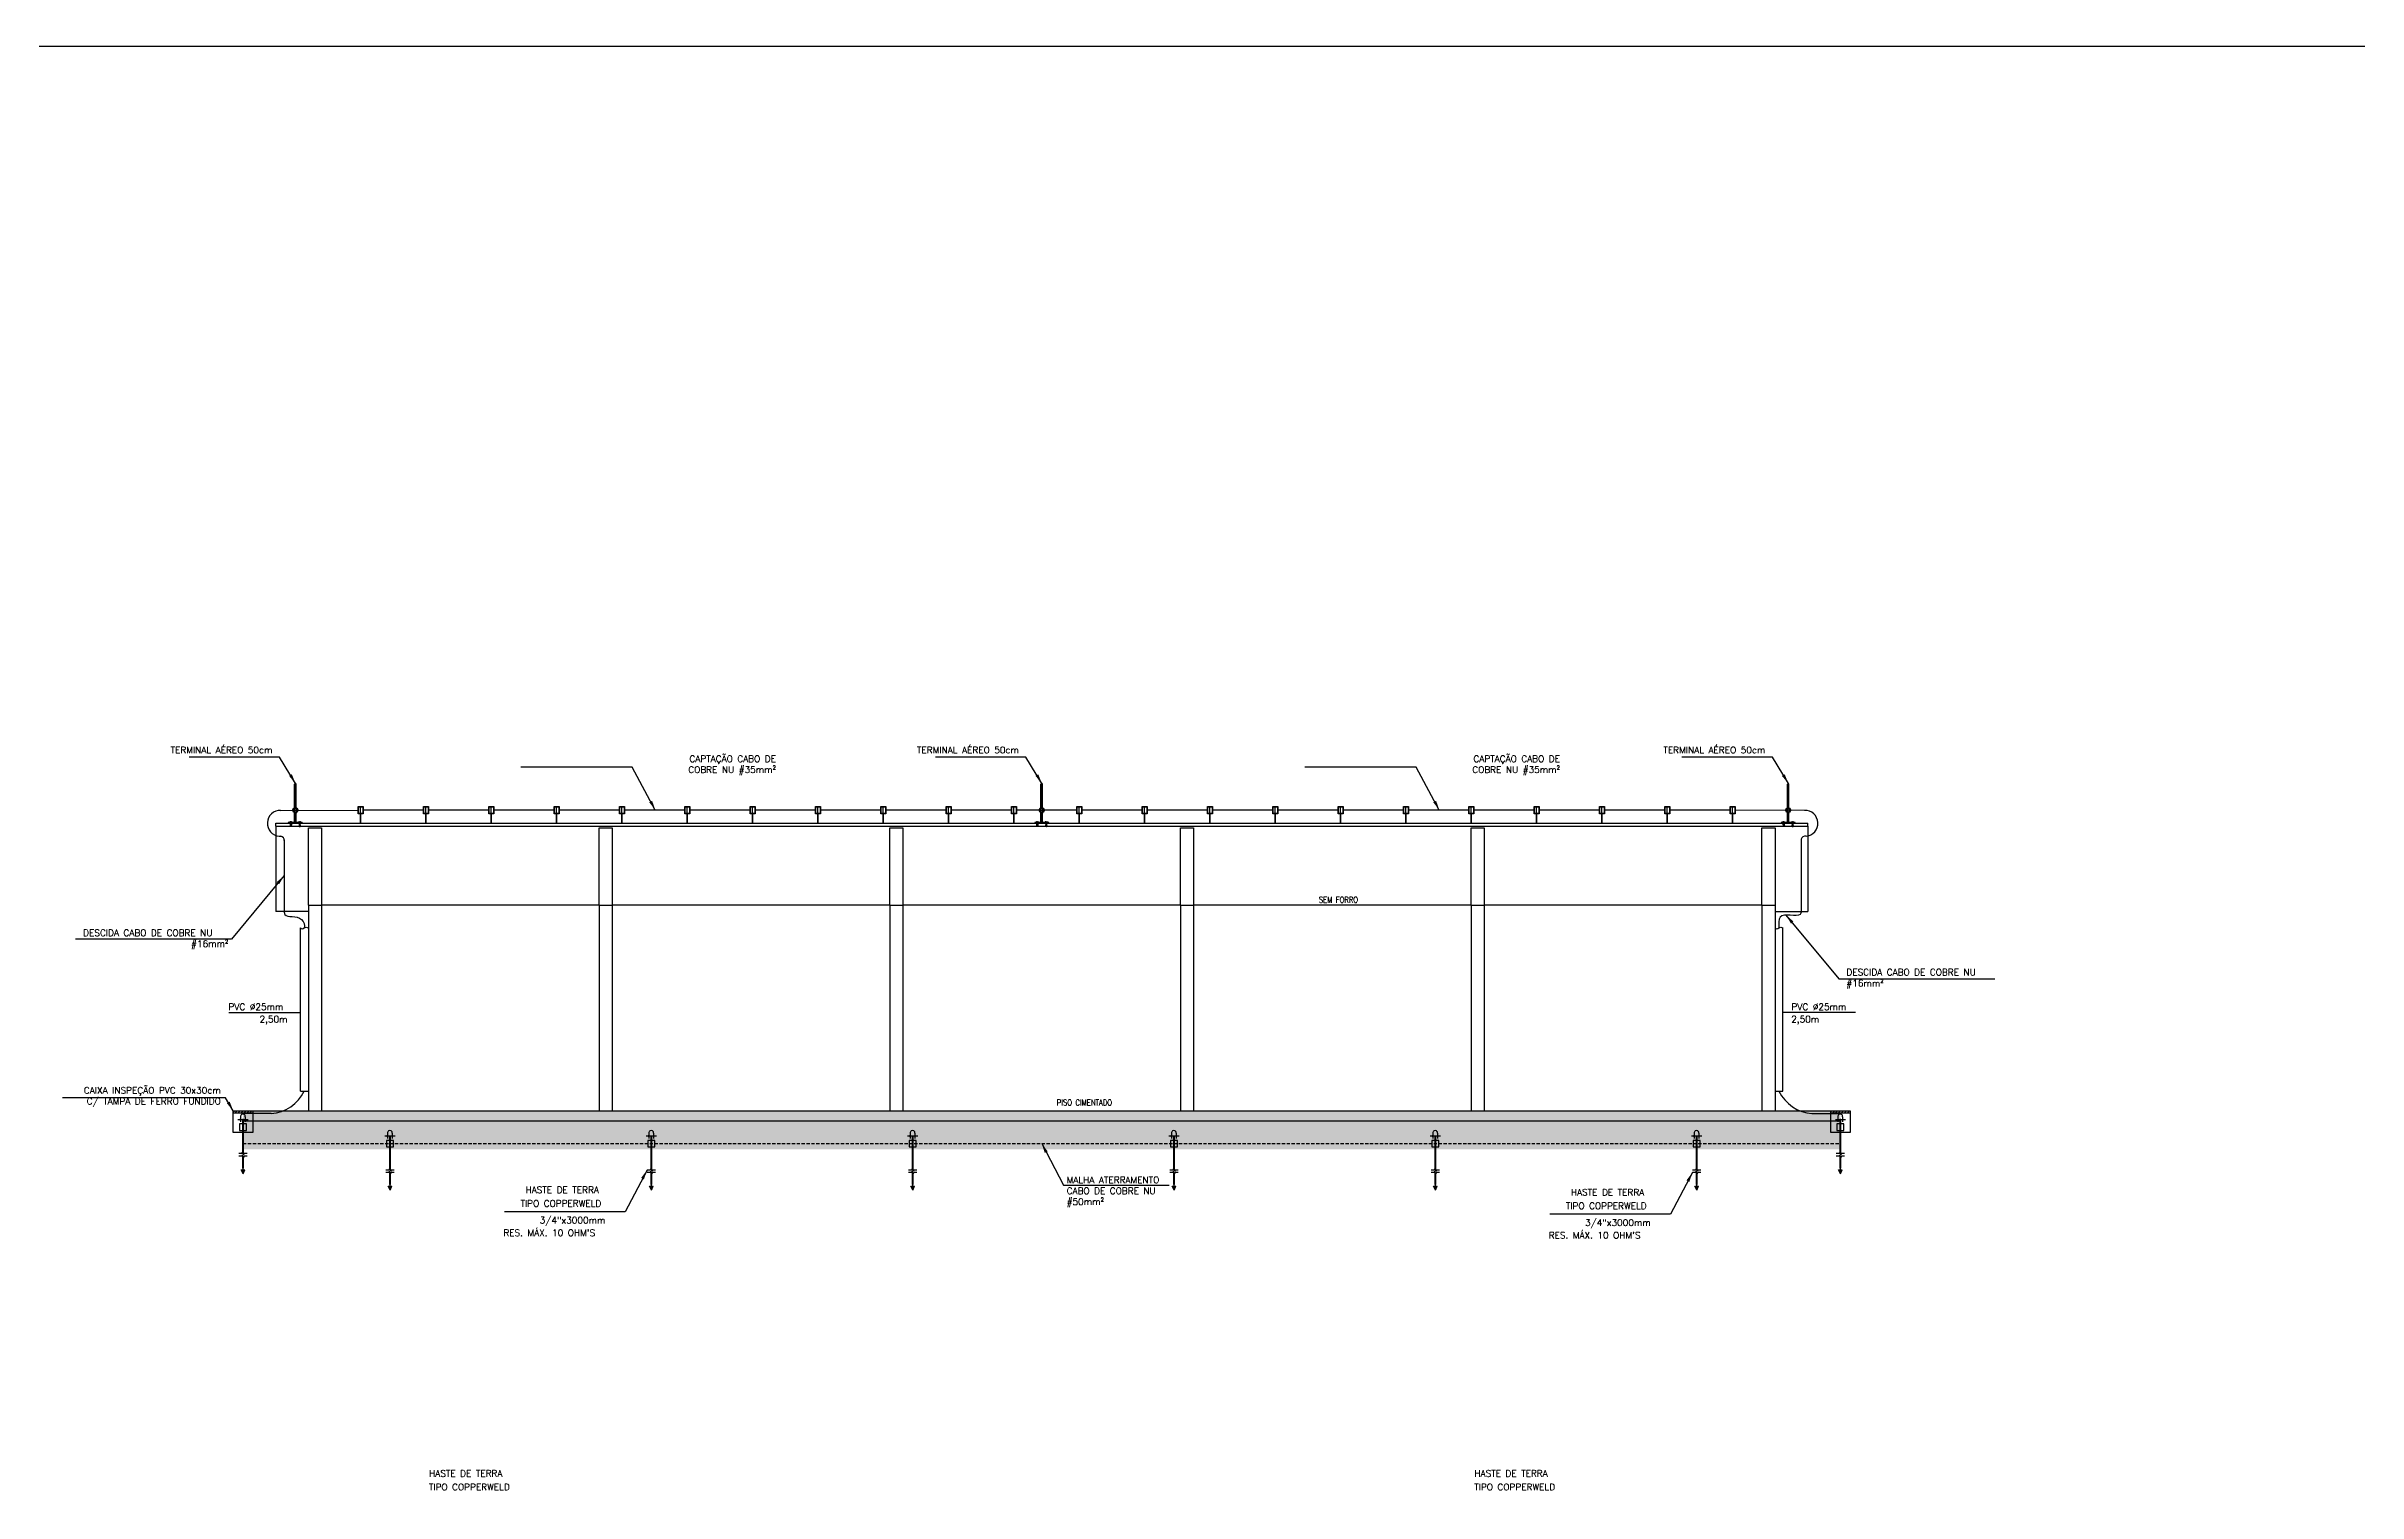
# Model space of a CAD drawing. Extents: x -1836 to 8857, y -4220 to 3051.
# Drawn here: x -34 to 3504, y -1954 to 260 of the extents above; entities that cross this region are included whole.
import ezdxf

# ---------------------------------------------------------------- set-up
doc = ezdxf.new("R2010")
doc.units = 0
doc.header["$MEASUREMENT"] = 0
doc.linetypes.add('DASHED2', pattern=[0.375, 0.25, -0.125])
doc.layers.get('0').update_dxf_attribs({"linetype": 'CONTINUOUS'})
for name, color, linetype in [('_LAYOUT', 251, 'CONTINUOUS'), ('C01', 1, 'CONTINUOUS'), ('C03', 3, 'CONTINUOUS'), ('COTAS', 3, 'DASHED2'), ('PONTOS DE PARA-RAIOS', 1, 'CONTINUOUS'), ('SPDA ATERRAMENTO', 1, 'CONTINUOUS')]:
    doc.layers.add(name, color=color, linetype=linetype)
doc.styles.add('80CL', font='romans.shx', dxfattribs={"height": 2})
doc.styles.add('COTAS-ABA', font='simplex.shx', dxfattribs={"width": 0.85, "height": 0.18})
doc.styles.add('ROMANS', font='romans.shx')
doc.dimstyles.new('DETALHES', dxfattribs={"dimtxt": 2, "dimasz": 0.05, "dimexe": 0.18, "dimexo": 0.0625, "dimgap": 0.5, "dimtad": 1, "dimdec": 4, "dimzin": 0, "dimdsep": 46, "dimtxsty": 'ROMANS', "dimblk": 'DOT', "dimsah": 1, "dimcen": 0.09, "dimse1": 1, "dimse2": 1, "dimclrt": 153, "dimadec": 0, "dimazin": 0, "dimtfac": 1, "dimtdec": 4, "dimtofl": 0, "dimtmove": 0, "dimatfit": 3, "dimfxl": 1, "dimtolj": 1, "dimtzin": 0, "dimarcsym": 0})

# ---------------------------------------------------------------- blocks, each defined once
blk = doc.blocks.new('60CM')
at = {"color": 3}
for p, q in [((0.1, 60.9), (-1.1, 59.4)), ((-1.1, 26.4), (-1.1, 59.4)), ((1.3, 59.4), (0.1, 60.9)), ((1.3, 26.5), (1.3, 59.4)), ((-10.7, 0.9), (-10.7, 0)), ((10.7, 0.9), (-10.7, 0.9)), ((-10.7, 0), (10.7, 0)), ((-8.1, 1.7), (-8.1, 1.3)), ((-6.9, 2), (-7.7, 2)), ((-7.4, -2.8), (-7.4, 0)), ((-6.9, 1.6), (-6.9, 2)), ((-6.5, 1.6), (-6.9, 1.6)), ((-6.5, 2), (-6.5, 1.6)), ((-6.5, 2), (-5.7, 2)), ((-5.9, 0), (-5.9, -2.8)), ((-5.3, 1.7), (-5.3, 1.3)), ((-4, 19.7), (-2.1, 23.4)), ((-2.1, 16), (-4, 19.7)), ((-2.5, 20.3), (-2.5, 19)), ((0.1, 23.4), (-2.1, 23.4)), ((0.1, 16), (-2.1, 16)), ((-1.4, 20.8), (-2, 20.8)), ((-1.4, 18.5), (-2, 18.5)), ((-1.1, 23.4), (-1.1, 26.4)), ((-1.1, 0.9), (-1.1, 16)), ((0.1, 23.4), (2.3, 23.4)), ((0.1, 16), (2.3, 16)), ((1.3, 23.4), (1.3, 26.5)), ((1.3, 0.9), (1.3, 16)), ((1.6, 20.8), (2.2, 20.8)), ((1.6, 18.5), (2.2, 18.5)), ((2.3, 23.4), (4.2, 19.7)), ((4.2, 19.7), (2.3, 16)), ((2.8, 20.3), (2.8, 19)), ((5.5, 1.7), (5.5, 1.3)), ((6.7, 2), (5.9, 2)), ((6.1, 0), (6.1, -2.8)), ((6.7, 2), (6.7, 1.6)), ((6.7, 1.6), (7.1, 1.6)), ((7.1, 2), (7.9, 2)), ((7.1, 1.6), (7.1, 2)), ((7.7, -2.8), (7.7, 0)), ((8.3, 1.7), (8.3, 1.3)), ((10.7, 0), (10.7, 0.9)), ((-7.5, -3.8), (-7.6, -4.1)), ((-7.6, -4.1), (-7.3, -4.1)), ((-7.6, -4.4), (-7.6, -4.6)), ((-7.6, -4.5), (-7.6, -4.5)), ((-7.6, -4.6), (-7.4, -4.6)), ((-7.4, -3.1), (-7.5, -3.5)), ((-7.5, -3.5), (-7.2, -3.5)), ((-7.5, -4.3), (-7.5, -4.3)), ((-7.4, -2.8), (-7.2, -2.8)), ((-5.9, -2.8), (-6.2, -2.8)), ((-5.9, -3.5), (-6.2, -3.5)), ((-6.1, -3.6), (-6.1, -3.6)), ((-5.9, -3.1), (-5.9, -3.5)), ((5.9, -4.6), (6, -4.4)), ((5.9, -4.6), (6.2, -4.6)), ((5.9, -4.8), (5.9, -4.9)), ((5.9, -4.9), (6.1, -5.3)), ((6, -3.8), (6, -4.1)), ((6, -4.1), (6.2, -4.1)), ((6.1, -2.8), (6.4, -2.8)), ((6.1, -3.1), (6.1, -3.5)), ((6.1, -3.5), (6.4, -3.5)), ((6.3, -3.6), (6.3, -3.6)), ((6.8, -3.3), (6.6, -5.1)), ((6.8, -3.3), (7, -3.3)), ((7, -3.3), (7.2, -5.1)), ((7.7, -2.8), (7.4, -2.8)), ((7.7, -3.5), (7.4, -3.5)), ((7.8, -4.6), (7.6, -4.6)), ((7.9, -4.9), (7.6, -5.3)), ((7.7, -3.1), (7.7, -3.5)), ((7.8, -4.5), (7.8, -4.5)), ((7.9, -4.8), (7.9, -4.9))]:
    blk.add_line(p, q, dxfattribs=at)
at = {"color": 1}
for p, q in [((-1.1, 26.4), (-1.1, 59.4)), ((-1, 26.4), (-1, 59.4)), ((-0.7, 26.4), (-0.7, 59.4)), ((-0.1, 26.4), (-0.1, 59.4)), ((0.5, 26.5), (0.5, 59.4)), ((1, 26.5), (1, 59.4)), ((1.2, 26.5), (1.2, 59.4)), ((-1.1, 23.4), (-1.1, 26.4)), ((-1.1, 0.9), (-1.1, 16)), ((-1, 23.4), (-1, 26.4)), ((-1, 0.9), (-1, 16)), ((-0.7, 23.4), (-0.7, 26.4)), ((-0.7, 0.9), (-0.7, 16)), ((-0.1, 23.4), (-0.1, 26.4)), ((-0.1, 0.9), (-0.1, 16)), ((0.5, 23.4), (0.5, 26.5)), ((0.5, 0.9), (0.5, 16)), ((1, 23.4), (1, 26.5)), ((1, 0.9), (1, 16)), ((1.2, 23.4), (1.2, 26.5)), ((1.2, 0.9), (1.2, 16))]:
    blk.add_line(p, q, dxfattribs=at)
at = {"color": 2}
for p, q in [((-9.6, 1.3), (-9.6, 0.9)), ((-9.6, 1.3), (-3.7, 1.3)), ((-3.7, 1.3), (-3.7, 0.9)), ((3.9, 1.3), (3.9, 0.9)), ((3.9, 1.3), (9.8, 1.3)), ((9.8, 1.3), (9.8, 0.9)), ((-6.4, -4.9), (-7, -4.9)), ((-7, -5), (-6.7, -5.2)), ((-6.5, -4), (-6.9, -4)), ((-6.5, -4.2), (-6.9, -4.2)), ((-6.5, -4.3), (-6.9, -4.3)), ((-6.5, -4.5), (-6.9, -4.5)), ((-6.4, -4.7), (-6.9, -4.7)), ((-6.6, -3.4), (-6.8, -3.4)), ((-6.6, -3.6), (-6.8, -3.6)), ((-6.5, -3.8), (-6.8, -3.8)), ((-6.6, -5.1), (-6.8, -5.1)), ((-6.7, -4), (-6.7, -4)), ((-6.7, -5.2), (-6.4, -5)), ((6.6, -4.7), (7.1, -4.7)), ((6.6, -4.9), (7.2, -4.9)), ((6.9, -5.2), (6.6, -5)), ((6.7, -3.8), (7, -3.8)), ((6.7, -4), (7.1, -4)), ((6.7, -4.2), (7.1, -4.2)), ((6.7, -4.3), (7.1, -4.3)), ((6.7, -4.5), (7.1, -4.5)), ((6.8, -3.4), (7, -3.4)), ((6.8, -3.6), (7, -3.6)), ((6.8, -5.1), (7, -5.1)), ((6.9, -4), (6.9, -4)), ((7.2, -5), (6.9, -5.2))]:
    blk.add_line(p, q, dxfattribs=at)
at = {"color": 3}
blk.add_lwpolyline([(-5.8, -3.8), (-5.8, -4.1), (-6, -4.1, 0.392447), (-5.8, -4.4), (-5.7, -4.6), (-6, -4.6, 0.482554), (-5.7, -4.8), (-5.7, -4.9), (-5.9, -5.3, -0.405875), (-6.4, -5.1), (-6.6, -3.3), (-6.8, -3.3), (-7, -5.1, -0.449647), (-7.4, -5.3), (-7.7, -4.9), (-7.7, -4.8)], format="xyb", dxfattribs=at)
blk.add_lwpolyline([(7.7, -3.8), (7.8, -4.1), (7.5, -4.1), (7.8, -4.4), (7.8, -4.6)], dxfattribs=at)
blk.add_circle((0.1, 19.7), 3.49, dxfattribs=at)
for centre, radius, start, end in [((-7.7, 1.7), 0.379, 90, 169.0814), ((-5.7, 1.7), 0.379, 10.9186, 90), ((-2.5, 20.9), 0.561, 266.3623, 354.8021), ((-2.5, 18.5), 0.561, 5.1979, 93.6377), ((0.1, 19.7), 2.39, 30.1149, 149.8851), ((0.1, 19.7), 2.4, 210.8292, 329.1708), ((0.1, 21.6), 1.66, 207.6289, 332.3711), ((0.1, 17.8), 1.66, 27.6289, 152.3711), ((2.7, 20.9), 0.561, 185.1979, 273.6377), ((2.7, 18.5), 0.561, 86.3623, 174.8021), ((5.9, 1.7), 0.379, 90, 169.0814), ((7.9, 1.7), 0.379, 10.9186, 90), ((-7.6, -4.6), 0.206, 255.3317, 358.371), ((-7.6, -4.1), 0.296, 273.6608, 359.3703), ((-7.5, -3.5), 0.296, 263.0397, 359.3703), ((-7.4, -2.8), 0.288, 268.473, 0), ((-5.9, -2.8), 0.288, 180, 271.527), ((-5.9, -3.5), 0.296, 180.6297, 276.9603), ((6, -4.6), 0.206, 255.3317, 358.371), ((6.1, -3.5), 0.296, 263.0397, 359.3703), ((5.9, -4.1), 0.296, 273.6608, 359.3703), ((6.1, -2.8), 0.288, 268.473, 0), ((6.2, -5), 0.383, 252.8145, 341.1785), ((7.5, -5), 0.302, 196.0352, 292.8789), ((7.6, -2.8), 0.288, 180, 271.527), ((7.7, -3.5), 0.296, 180.6297, 276.9603), ((7.8, -4.6), 0.206, 181.629, 283.9187)]:
    blk.add_arc(centre, radius, start, end, dxfattribs=at)
blk = doc.blocks.new('Apwr_pasup')
for p, q in [((-0.72, 2.784), (-0.72, 5.088)), ((-0.72, 5.088), (0.72, 5.088)), ((0.72, 2.784), (-0.72, 2.784)), ((-0.624, 2.88), (-0.624, 4.992)), ((-0.624, 4.992), (0.624, 4.992)), ((0.624, 2.88), (-0.624, 2.88)), ((-0.528, 0), (0.528, 0)), ((-0.048, 0), (-0.048, 4.992)), ((-0.048, 2.784), (-0.048, 0)), ((0.624, 4.992), (0.624, 2.88)), ((0.72, 5.088), (0.72, 2.784))]:
    blk.add_line(p, q)
at = {"const_width": 0.048}
for points in [[(-0.048, 2.784), (-0.048, 0)], [(0.048, 0), (0.048, 2.784)]]:
    blk.add_lwpolyline(points, dxfattribs=at)

msp = doc.modelspace()

# ---------------------------------------------------------------- hatches: boundary and pattern name
h = msp.add_hatch()
h.set_pattern_fill('ANSI31', color=256, style=0)
h.set_pattern_definition([(45, (-14118.773, 3484.7716), (-2.245064, 2.245064), [])])
edge = h.paths.add_edge_path()
edge.add_spline(control_points=[(276.7, -1372.4), (276.8, -1371.4), (276.7, -1370.4), (276.5, -1369.4)], knot_values=[16.335416, 16.335416, 16.335416, 16.335416, 19.381052, 19.381052, 19.381052, 19.381052], degree=3, periodic=0)
edge.add_line((276.5, -1369.4), (252.2, -1369.4))
edge.add_line((252.2, -1369.4), (252.2, -1372.4))
edge.add_line((252.2, -1372.4), (276.7, -1372.4))
edge = h.paths.add_edge_path()
edge.add_line((282.2, -1369.4), (276.5, -1369.4))
edge.add_spline(control_points=[(276.5, -1369.4), (276.7, -1370.4), (276.8, -1371.4), (276.7, -1372.4)], knot_values=[16.335416, 16.335416, 16.335416, 16.335416, 19.381052, 19.381052, 19.381052, 19.381052], degree=3, periodic=0)
edge.add_line((276.7, -1372.4), (282.2, -1372.4))
edge.add_line((282.2, -1372.4), (282.2, -1369.4))
h = msp.add_hatch()
h.set_pattern_fill('ANSI31', color=256, style=0)
h.set_pattern_definition([(45, (-11673.773, 3484.7716), (-2.245064, 2.245064), [])])
edge = h.paths.add_edge_path()
edge.add_spline(control_points=[(2721.7, -1372.4), (2721.8, -1371.4), (2721.7, -1370.4), (2721.5, -1369.4)], knot_values=[16.335416, 16.335416, 16.335416, 16.335416, 19.381052, 19.381052, 19.381052, 19.381052], degree=3, periodic=0)
edge.add_line((2721.5, -1369.4), (2697.2, -1369.4))
edge.add_line((2697.2, -1369.4), (2697.2, -1372.4))
edge.add_line((2697.2, -1372.4), (2721.7, -1372.4))
edge = h.paths.add_edge_path()
edge.add_line((2727.2, -1369.4), (2721.5, -1369.4))
edge.add_spline(control_points=[(2721.5, -1369.4), (2721.7, -1370.4), (2721.8, -1371.4), (2721.7, -1372.4)], knot_values=[16.335416, 16.335416, 16.335416, 16.335416, 19.381052, 19.381052, 19.381052, 19.381052], degree=3, periodic=0)
edge.add_line((2721.7, -1372.4), (2727.2, -1372.4))
edge.add_line((2727.2, -1372.4), (2727.2, -1369.4))
at = {"layer": '_LAYOUT'}
msp.add_hatch(color=256, dxfattribs=at).paths.add_polyline_path([(2712, -1369.4), (267, -1369.4), (267, -1384.4), (2712, -1384.4)])
h = msp.add_hatch(dxfattribs=at)
h.set_pattern_fill('EARTH', color=256, scale=75, angle=45, style=0)
h.set_pattern_definition([(45, (-137989.14, 108048.846), (3e-15, 26.5165043), [18.75, -18.75]), (45, (-137994.112, 108053.818), (3e-15, 26.5165043), [18.75, -18.75]), (45, (-137999.084, 108058.79), (3e-15, 26.5165043), [18.75, -18.75]), (135, (-137999.084, 108062.105), (-26.5165043, 6e-15), [18.75, -18.75]), (135, (-137994.112, 108067.076), (-26.5165043, 6e-15), [18.75, -18.75]), (135, (-137989.14, 108072.048), (-26.5165043, 6e-15), [18.75, -18.75])])
h.paths.add_polyline_path([(2712, -1428.4), (2712, -1384.4), (267, -1384.4), (267, -1428.4)])

# ---------------------------------------------------------------- linework, layer by layer
for p, q in [((252.2, -1372.4), (282.2, -1372.4)), ((2697.2, -1372.4), (2727.2, -1372.4)), ((265.4, -1434.8), (260.5, -1434.8)), ((265.4, -1438.6), (260.5, -1438.6)), ((265.4, -1434.8), (266.2, -1432.9)), ((265.4, -1438.6), (266.2, -1436.7)), ((267, -1434.8), (266.2, -1432.9)), ((267, -1438.6), (266.2, -1436.7)), ((267, -1434.8), (267.8, -1436.7)), ((267, -1438.6), (267.8, -1440.5)), ((268.7, -1434.8), (267.8, -1436.7)), ((268.7, -1438.6), (267.8, -1440.5)), ((273.5, -1434.8), (268.7, -1434.8)), ((273.5, -1438.6), (268.7, -1438.6)), ((2710.4, -1434.8), (2705.5, -1434.8)), ((2710.4, -1438.6), (2705.5, -1438.6)), ((2710.4, -1434.8), (2711.2, -1432.9)), ((2710.4, -1438.6), (2711.2, -1436.7)), ((2712, -1434.8), (2711.2, -1432.9)), ((2712, -1438.6), (2711.2, -1436.7)), ((2712, -1434.8), (2712.8, -1436.7)), ((2712, -1438.6), (2712.8, -1440.5)), ((2713.7, -1434.8), (2712.8, -1436.7)), ((2713.7, -1438.6), (2712.8, -1440.5)), ((2718.5, -1434.8), (2713.7, -1434.8)), ((2718.5, -1438.6), (2713.7, -1438.6)), ((490.4, -1459.9), (485.5, -1459.9)), ((490.4, -1463.7), (485.5, -1463.7)), ((490.4, -1459.9), (491.2, -1458)), ((490.4, -1463.7), (491.2, -1461.8)), ((492, -1459.9), (491.2, -1458)), ((492, -1463.7), (491.2, -1461.8)), ((492, -1459.9), (492.8, -1461.8)), ((492, -1463.7), (492.8, -1465.6)), ((493.7, -1459.9), (492.8, -1461.8)), ((493.7, -1463.7), (492.8, -1465.6)), ((498.5, -1459.9), (493.7, -1459.9)), ((498.5, -1463.7), (493.7, -1463.7)), ((890.4, -1459.9), (885.5, -1459.9)), ((890.4, -1463.7), (885.5, -1463.7)), ((890.4, -1459.9), (891.2, -1458)), ((890.4, -1463.7), (891.2, -1461.8)), ((892, -1459.9), (891.2, -1458)), ((892, -1463.7), (891.2, -1461.8)), ((892, -1459.9), (892.8, -1461.8)), ((892, -1463.7), (892.8, -1465.6)), ((893.7, -1459.9), (892.8, -1461.8)), ((893.7, -1463.7), (892.8, -1465.6)), ((898.5, -1459.9), (893.7, -1459.9)), ((898.5, -1463.7), (893.7, -1463.7)), ((1290.4, -1459.9), (1285.5, -1459.9)), ((1290.4, -1463.7), (1285.5, -1463.7)), ((1290.4, -1459.9), (1291.2, -1458)), ((1290.4, -1463.7), (1291.2, -1461.8)), ((1292, -1459.9), (1291.2, -1458)), ((1292, -1463.7), (1291.2, -1461.8)), ((1292, -1459.9), (1292.8, -1461.8)), ((1292, -1463.7), (1292.8, -1465.6)), ((1293.7, -1459.9), (1292.8, -1461.8)), ((1293.7, -1463.7), (1292.8, -1465.6)), ((1298.5, -1459.9), (1293.7, -1459.9)), ((1298.5, -1463.7), (1293.7, -1463.7)), ((1690.4, -1459.9), (1685.5, -1459.9)), ((1690.4, -1463.7), (1685.5, -1463.7)), ((1690.4, -1459.9), (1691.2, -1458)), ((1690.4, -1463.7), (1691.2, -1461.8)), ((1692, -1459.9), (1691.2, -1458)), ((1692, -1463.7), (1691.2, -1461.8)), ((1692, -1459.9), (1692.8, -1461.8)), ((1692, -1463.7), (1692.8, -1465.6)), ((1693.7, -1459.9), (1692.8, -1461.8)), ((1693.7, -1463.7), (1692.8, -1465.6)), ((1698.5, -1459.9), (1693.7, -1459.9)), ((1698.5, -1463.7), (1693.7, -1463.7)), ((2090.4, -1459.9), (2085.5, -1459.9)), ((2090.4, -1463.7), (2085.5, -1463.7)), ((2090.4, -1459.9), (2091.2, -1458)), ((2090.4, -1463.7), (2091.2, -1461.8)), ((2092, -1459.9), (2091.2, -1458)), ((2092, -1463.7), (2091.2, -1461.8)), ((2092, -1459.9), (2092.8, -1461.8)), ((2092, -1463.7), (2092.8, -1465.6)), ((2093.7, -1459.9), (2092.8, -1461.8)), ((2093.7, -1463.7), (2092.8, -1465.6)), ((2098.5, -1459.9), (2093.7, -1459.9)), ((2098.5, -1463.7), (2093.7, -1463.7)), ((2490.4, -1459.9), (2485.5, -1459.9)), ((2490.4, -1463.7), (2485.5, -1463.7)), ((2490.4, -1459.9), (2491.2, -1458)), ((2490.4, -1463.7), (2491.2, -1461.8)), ((2492, -1459.9), (2491.2, -1458)), ((2492, -1463.7), (2491.2, -1461.8)), ((2492, -1459.9), (2492.8, -1461.8)), ((2492, -1463.7), (2492.8, -1465.6)), ((2493.7, -1459.9), (2492.8, -1461.8)), ((2493.7, -1463.7), (2492.8, -1465.6)), ((2498.5, -1459.9), (2493.7, -1459.9)), ((2498.5, -1463.7), (2493.7, -1463.7))]:
    msp.add_line(p, q)
for points in [[(252.2, -1402.4), (252.2, -1369.4), (282.2, -1369.4), (282.2, -1402.4)], [(2697.2, -1402.4), (2697.2, -1369.4), (2727.2, -1369.4), (2727.2, -1402.4)]]:
    msp.add_lwpolyline(points, close=True)
for p, q in [((317, -928.9), (2662, -928.9)), ((317, -933.9), (317, -928.9)), ((317, -933.9), (317, -1064.4)), ((317, -933.9), (2662, -933.9)), ((367, -1054.4), (367, -936.4)), ((367, -936.4), (387, -936.4)), ((387, -936.4), (387, -1054.4)), ((812, -1054.4), (812, -936.4)), ((812, -936.4), (832, -936.4)), ((832, -936.4), (832, -1054.4)), ((1257, -1054.4), (1257, -936.4)), ((1257, -936.4), (1277, -936.4)), ((1277, -936.4), (1277, -1054.4)), ((1702, -1054.4), (1702, -936.4)), ((1702, -936.4), (1722, -936.4)), ((1722, -936.4), (1722, -1054.4)), ((2147, -1054.4), (2147, -936.4)), ((2147, -936.4), (2167, -936.4)), ((2167, -936.4), (2167, -1054.4)), ((2592, -1054.4), (2592, -936.4)), ((2592, -936.4), (2612, -936.4)), ((2612, -936.4), (2612, -1054.4)), ((2662, -933.9), (2662, -928.9)), ((2662, -933.9), (2662, -1064.4)), ((367, -1054.4), (367, -1369.4)), ((367, -1054.4), (387, -1054.4)), ((387, -1054.4), (387, -1369.4)), ((812, -1054.4), (387, -1054.4)), ((812, -1054.4), (812, -1369.4)), ((812, -1054.4), (832, -1054.4)), ((832, -1054.4), (832, -1369.4)), ((1257, -1054.4), (832, -1054.4)), ((1257, -1054.4), (1257, -1369.4)), ((1257, -1054.4), (1277, -1054.4)), ((1277, -1054.4), (1277, -1369.4)), ((1702, -1054.4), (1277, -1054.4)), ((1702, -1054.4), (1702, -1369.4)), ((1702, -1054.4), (1722, -1054.4)), ((1722, -1054.4), (1722, -1369.4)), ((2147, -1054.4), (1722, -1054.4)), ((2147, -1054.4), (2147, -1369.4)), ((2147, -1054.4), (2167, -1054.4)), ((2167, -1054.4), (2167, -1369.4)), ((2592, -1054.4), (2167, -1054.4)), ((2592, -1054.4), (2592, -1369.4)), ((2592, -1054.4), (2612, -1054.4)), ((2612, -1054.4), (2612, -1369.4)), ((367, -1064.4), (317, -1064.4)), ((2612, -1064.4), (2662, -1064.4)), ((267, -1369.4), (2712, -1369.4)), ((267, -1384.4), (2712, -1384.4))]:
    msp.add_line(p, q, dxfattribs=at)
msp.add_lwpolyline([(-1835.8, 259.8), (5475.9, 259.8), (5475.9, -4219.7), (-1835.8, -4219.7)], close=True, dxfattribs=at)
at = {"layer": 'C01'}
for p, q in [((245.1, -1218.7, -3920.1), (354.8, -1218.7, -3920.1)), ((2735.3, -1218.7), (2624, -1218.7))]:
    msp.add_line(p, q, dxfattribs=at)
at = {"layer": 'COTAS', "ltscale": 20}
msp.add_line((267, -1419.4), (2712, -1419.4), dxfattribs=at)
at = {"layer": 'PONTOS DE PARA-RAIOS'}
for p, q in [((324.6, -909.5), (443.5, -909.1)), ((544.5, -909.2), (451.7, -909.2)), ((644.5, -909.2), (551.7, -909.2)), ((744.5, -909.2), (651.7, -909.2)), ((844.5, -909.2), (751.7, -909.2)), ((944.5, -909.2), (851.7, -909.2)), ((1044.5, -909.2), (951.7, -909.2)), ((1144.5, -909.2), (1051.7, -909.2)), ((1244.5, -909.2), (1151.7, -909.2)), ((1344.5, -909.2), (1251.7, -909.2)), ((1444.5, -909.2), (1351.7, -909.2)), ((1544.5, -909.2), (1451.7, -909.2)), ((1644.5, -909.2), (1551.7, -909.2)), ((1744.5, -909.2), (1651.7, -909.2)), ((1744.5, -909.2), (1651.7, -909.2)), ((1844.5, -909.2), (1751.7, -909.2)), ((1944.5, -909.2), (1851.7, -909.2)), ((2044.5, -909.2), (1951.7, -909.2)), ((2144.5, -909.2), (2051.7, -909.2)), ((2244.5, -909.2), (2151.7, -909.2)), ((2344.5, -909.2), (2251.7, -909.2)), ((2444.5, -909.2), (2351.7, -909.2)), ((2544.5, -909.2), (2451.7, -909.2)), ((2657.3, -909.5), (2551.7, -909.2)), ((322.4, -949), (324.9, -949)), ((330, -954.4), (330, -1064.4)), ((2651.9, -954.4), (2651.9, -1064.4)), ((2659.5, -949), (2657, -949)), ((2624, -1339.4), (2624, -1089.4)), ((2612, -1339.4), (2624, -1339.4)), ((310.3, -1373.4, -3920.1), (266.7, -1373.4, -3920.1)), ((266.7, -1374.4), (266.7, -1373.4, -3920.1)), ((2668.4, -1373.4), (2712, -1373.4)), ((2712, -1374.4, 3920.1), (2712, -1373.4))]:
    msp.add_line(p, q, dxfattribs=at)
at = {"layer": 'PONTOS DE PARA-RAIOS', "ltscale": 5}
for q in [(354.8, -1089.4, -3920.1), (366.7, -1339.4, -3920.1)]:
    msp.add_line((354.8, -1339.4, -3920.1), q, dxfattribs=at)
at = {"layer": 'PONTOS DE PARA-RAIOS'}
for centre, radius, start, end in [((324.1, -929.3), 19.8, 88.4346, 265.2027), ((2657.8, -929.3), 19.8, 274.7973, 91.5654), ((323.9, -955.1), 6.2, 352.8592, 80.0774), ((2658, -955.1), 6.2, 99.9226, 187.1408), ((306, -1312.5, -3920.1), 61, 274.0265, 333.8378), ((2672.7, -1312.5), 61, 206.1622, 265.9735)]:
    msp.add_arc(centre, radius, start, end, dxfattribs=at)
for points, knots in [([(330, -1064.4), (330, -1065.8), (331.6, -1075.3), (355.6, -1067.4), (362.2, -1085.6, -1943.5), (360.7, -1089.5, -3920.1)], [2.33233, 2.33233, 2.33233, 2.33233, 10.08611, 42.292181, 57.325746, 57.325746, 57.325746, 57.325746]), ([(2612, -1089.4), (2613, -1090), (2614.9, -1091.4), (2617.9, -1089.5), (2620.9, -1087.6), (2622.9, -1088.8), (2624, -1089.4)], [0, 0, 0, 0, 3.028239, 6.499483, 9.511108, 12.94741, 12.94741, 12.94741, 12.94741]), ([(2651.9, -1064.4), (2651.9, -1065.8), (2650.3, -1075.3), (2616, -1062.2), (2617.5, -1082.9), (2618, -1089.5)], [2.33233, 2.33233, 2.33233, 2.33233, 10.08611, 42.292181, 57.325746, 57.325746, 57.325746, 57.325746])]:
    msp.add_open_spline(points, degree=3, knots=knots, dxfattribs=at)
at = {"layer": 'PONTOS DE PARA-RAIOS', "ltscale": 5}
msp.add_open_spline([(354.8, -1089.4, -3920.1), (355.7, -1090, -3920.1), (357.6, -1091.4, -3920.1), (360.6, -1089.5, -3920.1), (363.6, -1087.6, -3920.1), (365.6, -1088.8, -3920.1), (366.7, -1089.4, -3920.1)], degree=3, knots=[0, 0, 0, 0, 3.028239, 6.499483, 9.511108, 12.94741, 12.94741, 12.94741, 12.94741], dxfattribs=at)
at = {"layer": 'SPDA ATERRAMENTO'}
for p, q in [((263.2, -1378.7), (263.2, -1386.4)), ((270.4, -1378.6), (270.4, -1386.4)), ((2708.2, -1378.7), (2708.2, -1386.4)), ((2715.4, -1378.6), (2715.4, -1386.4)), ((259.3, -1382.5), (274.8, -1382.5)), ((484.3, -1407.6), (499.8, -1407.6)), ((488.2, -1403.7), (488.2, -1411.5)), ((495.4, -1403.7), (495.4, -1411.5)), ((884.3, -1407.6), (899.8, -1407.6)), ((888.2, -1403.7), (888.2, -1411.5)), ((895.4, -1403.7), (895.4, -1411.5)), ((1284.3, -1407.6), (1299.8, -1407.6)), ((1288.2, -1403.7), (1288.2, -1411.5)), ((1295.4, -1403.7), (1295.4, -1411.5)), ((1684.3, -1407.6), (1699.8, -1407.6)), ((1688.2, -1403.7), (1688.2, -1411.5)), ((1695.4, -1403.7), (1695.4, -1411.5)), ((2084.3, -1407.6), (2099.8, -1407.6)), ((2088.2, -1403.7), (2088.2, -1411.5)), ((2095.4, -1403.7), (2095.4, -1411.5)), ((2484.3, -1407.6), (2499.8, -1407.6)), ((2488.2, -1403.7), (2488.2, -1411.5)), ((2495.4, -1403.7), (2495.4, -1411.5)), ((2704.3, -1382.5), (2719.8, -1382.5)), ((267.1, -1465.6), (264.3, -1459.7)), ((264.3, -1459.7), (269.9, -1459.7)), ((266.2, -1457.1), (267.8, -1457.1)), ((267.1, -1459.7), (267.1, -1457.1)), ((267.1, -1465.6), (269.9, -1459.7)), ((492.1, -1490.7), (489.3, -1484.8)), ((489.3, -1484.8), (494.9, -1484.8)), ((491.2, -1482.2), (492.8, -1482.2)), ((492.1, -1484.8), (492.1, -1482.2)), ((492.1, -1490.7), (494.9, -1484.8)), ((892.1, -1490.7), (889.3, -1484.8)), ((889.3, -1484.8), (894.9, -1484.8)), ((891.2, -1482.2), (892.8, -1482.2)), ((892.1, -1484.8), (892.1, -1482.2)), ((892.1, -1490.7), (894.9, -1484.8)), ((1292.1, -1490.7), (1289.3, -1484.8)), ((1289.3, -1484.8), (1294.9, -1484.8)), ((1291.2, -1482.2), (1292.8, -1482.2)), ((1292.1, -1484.8), (1292.1, -1482.2)), ((1292.1, -1490.7), (1294.9, -1484.8)), ((1692.1, -1490.7), (1689.3, -1484.8)), ((1689.3, -1484.8), (1694.9, -1484.8)), ((1691.2, -1482.2), (1692.8, -1482.2)), ((1692.1, -1484.8), (1692.1, -1482.2)), ((1692.1, -1490.7), (1694.9, -1484.8)), ((2092.1, -1490.7), (2089.3, -1484.8)), ((2089.3, -1484.8), (2094.9, -1484.8)), ((2091.2, -1482.2), (2092.8, -1482.2)), ((2092.1, -1484.8), (2092.1, -1482.2)), ((2092.1, -1490.7), (2094.9, -1484.8)), ((2492.1, -1490.7), (2489.3, -1484.8)), ((2489.3, -1484.8), (2494.9, -1484.8)), ((2491.2, -1482.2), (2492.8, -1482.2)), ((2492.1, -1484.8), (2492.1, -1482.2)), ((2492.1, -1490.7), (2494.9, -1484.8)), ((2712.1, -1465.6), (2709.3, -1459.7)), ((2709.3, -1459.7), (2714.9, -1459.7)), ((2711.2, -1457.1), (2712.8, -1457.1)), ((2712.1, -1459.7), (2712.1, -1457.1)), ((2712.1, -1465.6), (2714.9, -1459.7))]:
    msp.add_line(p, q, dxfattribs=at)
for points in [[(261.8, -1389.4), (261.8, -1399.3), (272.2, -1399.3), (272.2, -1389.4)], [(262.4, -1382.5), (262.4, -1383.1), (264.1, -1383.1), (264.1, -1382.5)], [(269.6, -1382.5), (269.6, -1383.1), (271.2, -1383.1), (271.2, -1382.5)], [(486.8, -1414.5), (486.8, -1424.4), (497.2, -1424.4), (497.2, -1414.5)], [(487.4, -1407.6), (487.4, -1408.2), (489.1, -1408.2), (489.1, -1407.6)], [(494.6, -1407.6), (494.6, -1408.2), (496.2, -1408.2), (496.2, -1407.6)], [(886.8, -1414.5), (886.8, -1424.4), (897.2, -1424.4), (897.2, -1414.5)], [(887.4, -1407.6), (887.4, -1408.2), (889.1, -1408.2), (889.1, -1407.6)], [(894.6, -1407.6), (894.6, -1408.2), (896.2, -1408.2), (896.2, -1407.6)], [(1286.8, -1414.5), (1286.8, -1424.4), (1297.2, -1424.4), (1297.2, -1414.5)], [(1287.4, -1407.6), (1287.4, -1408.2), (1289.1, -1408.2), (1289.1, -1407.6)], [(1294.6, -1407.6), (1294.6, -1408.2), (1296.2, -1408.2), (1296.2, -1407.6)], [(1686.8, -1414.5), (1686.8, -1424.4), (1697.2, -1424.4), (1697.2, -1414.5)], [(1687.4, -1407.6), (1687.4, -1408.2), (1689.1, -1408.2), (1689.1, -1407.6)], [(1694.6, -1407.6), (1694.6, -1408.2), (1696.2, -1408.2), (1696.2, -1407.6)], [(2086.8, -1414.5), (2086.8, -1424.4), (2097.2, -1424.4), (2097.2, -1414.5)], [(2087.4, -1407.6), (2087.4, -1408.2), (2089.1, -1408.2), (2089.1, -1407.6)], [(2094.6, -1407.6), (2094.6, -1408.2), (2096.2, -1408.2), (2096.2, -1407.6)], [(2486.8, -1414.5), (2486.8, -1424.4), (2497.2, -1424.4), (2497.2, -1414.5)], [(2487.4, -1407.6), (2487.4, -1408.2), (2489.1, -1408.2), (2489.1, -1407.6)], [(2494.6, -1407.6), (2494.6, -1408.2), (2496.2, -1408.2), (2496.2, -1407.6)], [(2706.8, -1389.4), (2706.8, -1399.3), (2717.2, -1399.3), (2717.2, -1389.4)], [(2707.4, -1382.5), (2707.4, -1383.1), (2709.1, -1383.1), (2709.1, -1382.5)], [(2714.6, -1382.5), (2714.6, -1383.1), (2716.2, -1383.1), (2716.2, -1382.5)]]:
    msp.add_lwpolyline(points, close=True, dxfattribs=at)
for points in [[(266.2, -1382.8), (266.2, -1432.9)], [(267.8, -1436.7), (267.8, -1382.8), (266.2, -1382.8)], [(491.2, -1407.9), (491.2, -1458)], [(492.8, -1461.8), (492.8, -1407.9), (491.2, -1407.9)], [(891.2, -1407.9), (891.2, -1458)], [(892.8, -1461.8), (892.8, -1407.9), (891.2, -1407.9)], [(1291.2, -1407.9), (1291.2, -1458)], [(1292.8, -1461.8), (1292.8, -1407.9), (1291.2, -1407.9)], [(1691.2, -1407.9), (1691.2, -1458)], [(1692.8, -1461.8), (1692.8, -1407.9), (1691.2, -1407.9)], [(2091.2, -1407.9), (2091.2, -1458)], [(2092.8, -1461.8), (2092.8, -1407.9), (2091.2, -1407.9)], [(2491.2, -1407.9), (2491.2, -1458)], [(2492.8, -1461.8), (2492.8, -1407.9), (2491.2, -1407.9)], [(2711.2, -1382.8), (2711.2, -1432.9)], [(2712.8, -1436.7), (2712.8, -1382.8), (2711.2, -1382.8)], [(266.2, -1436.7), (266.2, -1457.1)], [(267.8, -1457.1), (267.8, -1440.5)], [(2711.2, -1436.7), (2711.2, -1457.1)], [(2712.8, -1457.1), (2712.8, -1440.5)], [(491.2, -1461.8), (491.2, -1482.2)], [(492.8, -1482.2), (492.8, -1465.6)], [(891.2, -1461.8), (891.2, -1482.2)], [(892.8, -1482.2), (892.8, -1465.6)], [(1291.2, -1461.8), (1291.2, -1482.2)], [(1292.8, -1482.2), (1292.8, -1465.6)], [(1691.2, -1461.8), (1691.2, -1482.2)], [(1692.8, -1482.2), (1692.8, -1465.6)], [(2091.2, -1461.8), (2091.2, -1482.2)], [(2092.8, -1482.2), (2092.8, -1465.6)], [(2491.2, -1461.8), (2491.2, -1482.2)], [(2492.8, -1482.2), (2492.8, -1465.6)]]:
    msp.add_lwpolyline(points, dxfattribs=at)
for centre in [(266.8, -1378), (2711.8, -1378), (491.8, -1403.1), (891.8, -1403.1), (1291.8, -1403.1), (1691.8, -1403.1), (2091.8, -1403.1), (2491.8, -1403.1)]:
    msp.add_arc(centre, 3.63, 351.1778, 189.8889, dxfattribs=at)
for points in [[(269.9, -1459.7), (267.1, -1465.6), (264.3, -1459.7)], [(494.9, -1484.8), (492.1, -1490.7), (489.3, -1484.8)], [(894.9, -1484.8), (892.1, -1490.7), (889.3, -1484.8)], [(1294.9, -1484.8), (1292.1, -1490.7), (1289.3, -1484.8)], [(1694.9, -1484.8), (1692.1, -1490.7), (1689.3, -1484.8)], [(2094.9, -1484.8), (2092.1, -1490.7), (2089.3, -1484.8)], [(2494.9, -1484.8), (2492.1, -1490.7), (2489.3, -1484.8)], [(2714.9, -1459.7), (2712.1, -1465.6), (2709.3, -1459.7)]]:
    msp.add_solid(points, dxfattribs=at)

# ---------------------------------------------------------------- block references
at = {"layer": 'PONTOS DE PARA-RAIOS'}
for p in [(347, -928.9), (1489.5, -928.9), (2632, -928.9)]:
    msp.add_blockref('60CM', p, dxfattribs=at)
at = {"layer": 'PONTOS DE PARA-RAIOS', "xscale": 5, "yscale": 5, "zscale": 5}
for p in [(447.1, -928.9), (547.1, -928.9), (647.1, -928.9), (747.1, -928.9), (847.1, -928.9), (947.1, -928.9), (1047.1, -928.9), (1147.1, -928.9), (1247.1, -928.9), (1347.1, -928.9), (1447.1, -928.9), (1547.1, -928.9), (1647.1, -928.9), (1647.1, -928.9), (1747.1, -928.9), (1847.1, -928.9), (1947.1, -928.9), (2047.1, -928.9), (2147.1, -928.9), (2247.1, -928.9), (2347.1, -928.9), (2447.1, -928.9), (2547.1, -928.9)]:
    msp.add_blockref('Apwr_pasup', p, dxfattribs=at)

# ---------------------------------------------------------------- texts
at = {"layer": '_LAYOUT', "style": 'COTAS-ABA', "width": 0.85}
for s, p in [('SEM FORRO', (1913.7, -1050.8)), ('PISO CIMENTADO', (1512.6, -1361.2))]:
    msp.add_text(s, height=9, dxfattribs=at).set_placement(p)
at = {"layer": 'C03', "style": '80CL'}
for s, p in [('PVC %%C25mm', (244.8, -1215.1, -3920.1)), ('2,50m', (292.3, -1234.1, -3920.1)), ('2,50m', (2636.7, -1234.1)), ('PVC %%C25mm', (2637.1, -1215.1)), ('HASTE DE TERRA', (699.5, -1495.3)), ('TIPO COPPERWELD', (691.7, -1516)), ('TIPO COPPERWELD', (2291.7, -1519.8)), ('HASTE DE TERRA', (2299.5, -1499)), ("RES. MÁX. 10 OHM'S", (665.5, -1561)), ('3/4"x3000mm', (721, -1541.8)), ("RES. MÁX. 10 OHM'S", (2265.5, -1564.8)), ('3/4"x3000mm', (2321, -1545.5)), ('TIPO COPPERWELD', (551.5, -1950)), ('HASTE DE TERRA', (551.8, -1929.2)), ('TIPO COPPERWELD', (2151.5, -1950)), ('HASTE DE TERRA', (2151.8, -1929.2))]:
    msp.add_text(s, height=10, dxfattribs=at).set_placement(p)
at = {"layer": 'C03', "char_height": 10, "style": '80CL'}
for s, insert, width, attachment_point in [('TERMINAL AÉREO 50cm', (312.1, -812.2), 160.367, 3), ('TERMINAL AÉREO 50cm', (1454.6, -812.2), 160.367, 3), ('TERMINAL AÉREO 50cm', (2597.1, -812.2), 160.367, 3), ('CAPTAÇÃO CABO DE\\PCOBRE NU #35mm²', (1082.7, -825.6), 377.06, 3), ('CAPTAÇÃO CABO DE\\PCOBRE NU #35mm²', (2282.7, -825.6), 377.06, 3), ('\\pi237.53;\\P\\pi11.813;DESCIDA CABO DE COBRE NU \\P\\pi177.05;#16mm²', (10.5, -1075.3), 237.527, 1), ('\\pi237.53;\\P\\pi0;DESCIDA CABO DE COBRE NU #16mm²', (2721.2, -1135.6), 237.527, 1), ('CAIXA INSPEÇÃO PVC 30x30cm C/ TAMPA DE FERRO FUNDIDO', (233, -1333), 245.746, 3), ('MALHA ATERRAMENTO CABO DE COBRE NU #50mm²', (1527.7, -1470.1), 161.316, 1)]:
    msp.add_mtext(s, dxfattribs=dict(at, insert=insert, width=width, attachment_point=attachment_point))

# ---------------------------------------------------------------- leaders
at = {"layer": 'C01', "ltscale": 2}
for points in [[(347.4, -868.4), (322.9, -827.9), (184.5, -827.9)], [(1489.9, -868.4), (1465.4, -827.9), (1327, -827.9)], [(2632.4, -868.4), (2607.9, -827.9), (2469.5, -827.9)], [(252.2, -1369.4), (240, -1349.2), (-9.1, -1349.2)]]:
    msp.add_leader(points, dimstyle='DETALHES', override={"dimtxt": 0.2, "dimasz": 15, "dimgap": 0.1}, dxfattribs=at)
at = {"layer": 'C01'}
for points in [[(898.1, -909.2), (862.8, -843.2), (692.3, -843.2)], [(2098.1, -909.2), (2062.8, -843.2), (1892.3, -843.2)], [(330, -1009.4), (249.2, -1106.8), (10.5, -1106.8)], [(2628.7, -1069.7), (2709.5, -1167.2), (2948.2, -1167.2)], [(1489.5, -1419.4), (1523.1, -1483.2), (1684.4, -1483.2)], [(885.5, -1459.9), (852, -1523.7), (667.1, -1523.7)], [(2485.5, -1463.7), (2452, -1527.5), (2267.1, -1527.5)]]:
    msp.add_leader(points, dimstyle='DETALHES', override={"dimtxt": 0.2, "dimasz": 15, "dimgap": 0.1}, dxfattribs=at)

doc.saveas('drawing.dxf')
